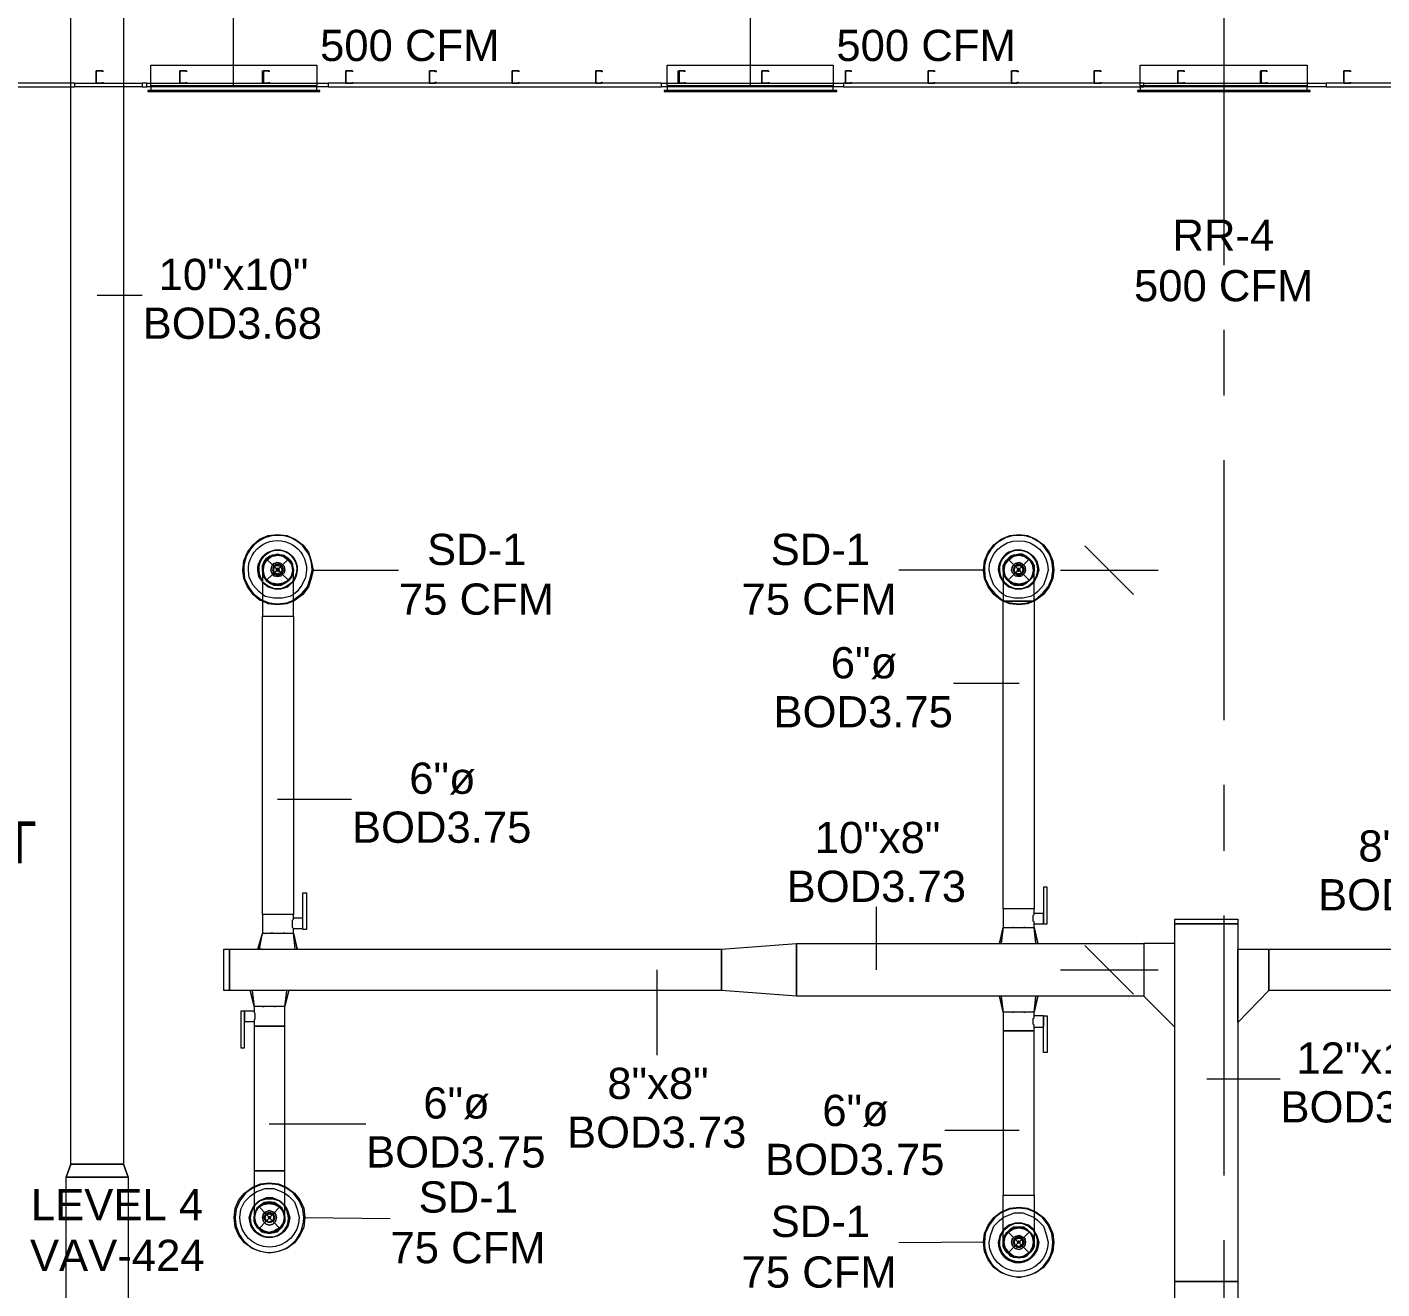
# Model space of a CAD drawing. Header units: metres. Extents: x 98 to 337, y -7 to 53.
# Drawn here: x 148.08 to 154.69, y 18.02 to 24.19 of the extents above; entities that cross this region are included whole.
import ezdxf

# ---------------------------------------------------------------- set-up
doc = ezdxf.new("R2010")
doc.units = ezdxf.units.M
doc.layers.add('HVAC - Ductos', color=5, linetype='Continuous', lineweight=0)
doc.layers.add('PDF_Text', color=7, linetype='Continuous', lineweight=0)
doc.layers.add('PDF_Geometry', color=7, linetype='Continuous', lineweight=0, true_color=0xaaaaaa)
doc.styles.add('PDF Helvetica', font='')
doc.styles.get('PDF Helvetica').set_extended_font_data('Helvetica')

msp = doc.modelspace()

# ---------------------------------------------------------------- linework, layer by layer
at = {"layer": 'HVAC - Ductos', "lineweight": 0}
for points in [[(148.5476, 24.2694), (148.5476, 18.6338), (148.2911, 18.6338), (148.2911, 24.2694)], [(152.8407, 19.8801), (152.8407, 21.3829), (152.8315, 21.3874), (152.7949, 21.415), (152.7673, 21.4516), (152.749, 21.4928), (152.7444, 21.5341), (152.749, 21.5799), (152.7673, 21.6211), (152.7949, 21.6578), (152.8315, 21.6853), (152.8727, 21.7036), (152.9185, 21.7082), (152.9598, 21.7036), (153.001, 21.6853), (153.0377, 21.6578), (153.0652, 21.6211), (153.0835, 21.5799), (153.0881, 21.5341), (153.0835, 21.4928), (153.0652, 21.4516), (153.0377, 21.415), (153.001, 21.3874), (152.9919, 21.3829), (152.9919, 19.8801), (152.9827, 19.8801), (152.969, 19.8801), (152.9552, 19.8801), (152.9369, 19.8801), (152.9185, 19.8801), (152.8957, 19.8801), (152.8773, 19.8801), (152.8636, 19.8801), (152.8499, 19.8801)], [(149.2257, 21.5341), (149.2257, 21.557), (149.2348, 21.5753), (149.244, 21.5891), (149.2624, 21.6028), (149.2807, 21.6074), (149.299, 21.612), (149.3173, 21.6074), (149.3357, 21.6028), (149.354, 21.5891), (149.3677, 21.5753), (149.3723, 21.557), (149.3769, 21.5341), (149.3769, 21.5295), (149.3769, 21.5341), (149.3723, 21.557), (149.3677, 21.5753), (149.354, 21.5891), (149.3357, 21.6028), (149.3173, 21.6074), (149.299, 21.612), (149.2807, 21.6074), (149.2624, 21.6028), (149.244, 21.5891), (149.2348, 21.5753), (149.2257, 21.557), (149.2257, 21.5341), (149.2257, 21.5295)], [(149.3723, 21.5158), (149.3632, 21.4974), (149.354, 21.4837), (149.3357, 21.4745), (149.3173, 21.4654), (149.299, 21.4608), (149.2807, 21.4654), (149.2624, 21.4745), (149.2486, 21.4837), (149.2348, 21.4974), (149.2303, 21.5158), (149.2257, 21.5341), (149.2303, 21.557), (149.2348, 21.5707), (149.2486, 21.5891), (149.2624, 21.5982), (149.2807, 21.6074), (149.299, 21.6074), (149.3173, 21.6074), (149.3357, 21.5982), (149.354, 21.5891), (149.3632, 21.5707), (149.3723, 21.557), (149.3723, 21.5341)], [(149.3632, 21.5799), (149.3219, 21.6074), (149.2761, 21.6074), (149.2394, 21.5799), (149.2257, 21.5341), (149.2394, 21.4928), (149.2761, 21.4654), (149.3219, 21.4654), (149.3632, 21.4928), (149.3769, 21.5341)], [(149.3677, 21.5066), (149.3494, 21.4837), (149.3265, 21.47), (149.299, 21.4654), (149.2715, 21.47), (149.2486, 21.4837), (149.2348, 21.5066), (149.2303, 21.5341), (149.2348, 21.5616), (149.2486, 21.5845), (149.2715, 21.6028), (149.299, 21.6074), (149.3265, 21.6028), (149.3494, 21.5845), (149.3677, 21.5616), (149.3723, 21.5341)], [(149.2715, 21.5524), (149.267, 21.5341), (149.2715, 21.5524), (149.2807, 21.5662), (149.299, 21.5707), (149.3173, 21.5662), (149.3311, 21.5524), (149.3357, 21.5341), (149.3311, 21.5524), (149.3173, 21.5662), (149.299, 21.5707), (149.2807, 21.5662)], [(149.2807, 21.5524), (149.2761, 21.5341), (149.2807, 21.5524), (149.2898, 21.5616), (149.3082, 21.5616), (149.3219, 21.5524), (149.3265, 21.5341), (149.3219, 21.5524), (149.3082, 21.5616), (149.2944, 21.5616)], [(149.3128, 21.5203), (149.299, 21.5158), (149.2852, 21.5203), (149.2807, 21.5341), (149.2852, 21.5524), (149.299, 21.557), (149.3128, 21.5524), (149.3219, 21.5341)], [(152.9781, 21.5707), (152.9873, 21.557), (152.9919, 21.5341), (152.9873, 21.5158), (152.9781, 21.4974), (152.969, 21.4837), (152.9552, 21.4745), (152.9369, 21.4654), (152.9185, 21.4608), (152.8957, 21.4654), (152.8773, 21.4745), (152.8636, 21.4837), (152.8544, 21.4974), (152.8453, 21.5158), (152.8407, 21.5341), (152.8453, 21.557), (152.8544, 21.5707), (152.8636, 21.5891), (152.8773, 21.5982), (152.8957, 21.6074), (152.9185, 21.6074), (152.9369, 21.6074), (152.9369, 21.612), (152.9369, 21.6074), (152.9552, 21.5982), (152.969, 21.5891)], [(152.8407, 21.5341), (152.8407, 21.557), (152.8499, 21.5753), (152.8636, 21.5891), (152.8773, 21.6028), (152.8957, 21.6074), (152.9185, 21.612), (152.9369, 21.612), (152.9185, 21.612), (152.8957, 21.6074), (152.8773, 21.6028), (152.8636, 21.5891), (152.8499, 21.5753), (152.8407, 21.557), (152.8407, 21.5341), (152.8407, 21.5295)], [(152.9781, 21.5799), (152.9415, 21.6074), (152.8911, 21.6074), (152.8544, 21.5799), (152.8407, 21.5341), (152.8544, 21.4928), (152.8911, 21.4654), (152.9415, 21.4654), (152.9781, 21.4928), (152.9919, 21.5341)], [(152.9827, 21.5066), (152.969, 21.4837), (152.9415, 21.47), (152.9185, 21.4654), (152.8911, 21.47), (152.8681, 21.4837), (152.8499, 21.5066), (152.8453, 21.5341), (152.8499, 21.5616), (152.8681, 21.5845), (152.8911, 21.6028), (152.9185, 21.6074), (152.9415, 21.6028), (152.969, 21.5845), (152.9827, 21.5616), (152.9873, 21.5341)], [(152.8865, 21.5524), (152.8819, 21.5341), (152.8865, 21.5524), (152.9002, 21.5662), (152.9185, 21.5707), (152.9323, 21.5662), (152.9461, 21.5524), (152.9506, 21.5341), (152.9461, 21.5524), (152.9323, 21.5662), (152.9185, 21.5707), (152.9002, 21.5662)], [(152.8957, 21.5524), (152.8911, 21.5341), (152.8957, 21.5524), (152.9094, 21.5616), (152.9231, 21.5616), (152.9369, 21.5524), (152.9415, 21.5341), (152.9369, 21.5524), (152.9231, 21.5616), (152.9094, 21.5616)], [(152.9323, 21.5203), (152.9185, 21.5158), (152.9002, 21.5203), (152.8957, 21.5341), (152.9002, 21.5524), (152.9185, 21.557), (152.9323, 21.5524), (152.9369, 21.5341)], [(152.9919, 21.5295), (152.9919, 21.5341), (152.9919, 21.557), (152.9827, 21.5753), (152.969, 21.5891), (152.9552, 21.6028), (152.9369, 21.6074), (152.9552, 21.6028), (152.969, 21.5891), (152.9827, 21.5753), (152.9919, 21.557), (152.9919, 21.5341)], [(149.2028, 21.5341), (149.2074, 21.502), (149.2257, 21.4791), (149.2074, 21.502)], [(149.3311, 21.5203), (149.3357, 21.5341), (149.3311, 21.5203), (149.3173, 21.5066), (149.299, 21.502), (149.2807, 21.5066), (149.2715, 21.5203), (149.267, 21.5341), (149.2715, 21.5203), (149.2807, 21.5066), (149.299, 21.502), (149.3173, 21.5066)], [(149.3219, 21.5203), (149.3265, 21.5341), (149.3219, 21.5203), (149.3082, 21.5112), (149.2898, 21.5112), (149.2807, 21.5203), (149.2761, 21.5341), (149.2807, 21.5203), (149.2944, 21.5112), (149.3082, 21.5112)], [(149.3036, 21.5387), (149.299, 21.5387), (149.2944, 21.5341), (149.2944, 21.5433), (149.3036, 21.5433), (149.3082, 21.5341), (149.3036, 21.5295), (149.2944, 21.5295), (149.2944, 21.5341), (149.299, 21.5295), (149.3036, 21.5295), (149.3036, 21.5341)], [(152.8177, 21.5341), (152.8269, 21.502), (152.8407, 21.4791), (152.8269, 21.502)], [(152.9461, 21.5203), (152.9506, 21.5341), (152.9461, 21.5203), (152.9323, 21.5066), (152.9185, 21.502), (152.9002, 21.5066), (152.8865, 21.5203), (152.8819, 21.5341), (152.8865, 21.5203), (152.9002, 21.5066), (152.9185, 21.502), (152.9323, 21.5066)], [(152.9369, 21.5203), (152.9415, 21.5341), (152.9369, 21.5203), (152.9231, 21.5112), (152.9094, 21.5112), (152.8957, 21.5203), (152.8911, 21.5341), (152.8957, 21.5203), (152.9094, 21.5112), (152.9231, 21.5112)], [(152.9139, 21.5387), (152.9094, 21.5341), (152.9139, 21.5433), (152.9185, 21.5433), (152.9231, 21.5341), (152.9185, 21.5387)], [(152.9185, 21.5295), (152.9231, 21.5341), (152.9185, 21.5295), (152.9139, 21.5295), (152.9094, 21.5341), (152.9139, 21.5295)], [(149.3769, 21.4837), (149.3723, 21.4745), (149.3448, 21.4562), (149.3173, 21.4424), (149.2852, 21.4424), (149.2532, 21.4562), (149.2257, 21.4745), (149.2532, 21.4516), (149.2852, 21.4424), (149.3173, 21.4424), (149.3494, 21.4516), (149.3723, 21.4745), (149.3769, 21.4791), (149.3723, 21.4745)], [(149.2257, 21.4745), (149.2532, 21.4562), (149.2852, 21.4424), (149.3173, 21.4424), (149.3448, 21.4562), (149.3723, 21.4745), (149.3494, 21.4516), (149.3173, 21.4424), (149.2852, 21.4424), (149.2532, 21.4516), (149.2257, 21.4745), (149.2257, 21.4791), (149.2257, 21.4745), (149.2257, 21.4837)], [(152.8453, 21.4745), (152.8681, 21.4562), (152.9002, 21.4424), (152.9323, 21.4424), (152.9644, 21.4562), (152.9873, 21.4745), (152.9919, 21.4837), (152.9873, 21.4745), (152.9644, 21.4562), (152.9323, 21.4424), (152.9002, 21.4424), (152.8681, 21.4562), (152.8453, 21.4745), (152.8407, 21.4837)], [(152.9919, 21.4745), (152.9644, 21.4516), (152.9323, 21.4424), (152.9002, 21.4424), (152.8681, 21.4516), (152.8407, 21.4745), (152.8407, 21.4791), (152.8407, 21.4745), (152.8681, 21.4516), (152.9002, 21.4424), (152.9323, 21.4424), (152.9644, 21.4516), (152.9919, 21.4745), (152.9919, 21.4791)], [(149.4227, 19.958), (149.441, 19.958), (149.441, 19.7793), (149.4227, 19.7793)], [(152.8911, 19.7885), (152.8865, 19.7885)], [(152.9461, 19.7885), (152.9415, 19.7885)], [(153.9861, 19.8068), (153.6791, 19.8068), (153.6791, 19.8297), (153.9861, 19.8297)], [(153.9861, 19.8068), (153.9861, 18.0612), (153.6791, 18.0612), (153.6791, 19.8068)], [(149.2761, 19.761), (149.2715, 19.761), (149.267, 19.761), (149.2715, 19.761)], [(149.3311, 19.761), (149.3265, 19.761)], [(151.8327, 19.7106), (153.5279, 19.7106), (153.5279, 19.454), (151.8327, 19.454)], [(153.5279, 19.7106), (153.5279, 19.454), (153.6791, 19.3028), (153.6791, 19.7106)], [(149.0379, 19.4815), (149.0379, 19.6831), (149.0653, 19.6831), (149.0653, 19.4815)], [(151.4662, 19.4815), (149.0653, 19.4815), (149.0653, 19.6831), (151.4662, 19.6831)], [(149.3907, 19.6831), (149.3953, 19.6831)], [(154.1373, 19.4815), (153.9861, 19.3257), (153.9861, 19.6831), (154.1373, 19.6831)], [(156.8451, 19.4815), (154.1373, 19.4815), (154.1373, 19.6831), (156.8451, 19.6831)], [(149.2257, 19.4036), (149.2303, 19.4036), (149.2348, 19.4036), (149.2303, 19.4036)], [(149.2852, 19.4036), (149.2898, 19.4036)], [(152.8865, 19.3761), (152.8911, 19.3761)], [(152.9415, 19.3761), (152.9461, 19.3761)], [(149.3357, 19.3074), (149.3265, 19.3074), (149.3128, 19.3074), (149.299, 19.3074), (149.2807, 19.3074), (149.2578, 19.3074), (149.2394, 19.3074), (149.2211, 19.3074), (149.2074, 19.3074), (149.1936, 19.3074), (149.1845, 19.3074), (149.1845, 18.6018), (149.1936, 18.6018), (149.2074, 18.6018), (149.2211, 18.6018), (149.2394, 18.6018), (149.2578, 18.6018), (149.2807, 18.6018), (149.299, 18.6018), (149.3128, 18.6018), (149.3265, 18.6018), (149.3357, 18.6018)], [(152.9919, 19.2844), (152.9827, 19.2844), (152.969, 19.2844), (152.9552, 19.2844), (152.9369, 19.2844), (152.9185, 19.2844), (152.8957, 19.2844), (152.8773, 19.2844), (152.8636, 19.2844), (152.8499, 19.2844), (152.8407, 19.2844), (152.8407, 18.4827), (152.8499, 18.4827), (152.8636, 18.4827), (152.8773, 18.4827), (152.8957, 18.4827), (152.9185, 18.4827), (152.9369, 18.4827), (152.9552, 18.4827), (152.969, 18.4827), (152.9827, 18.4827), (152.9919, 18.4827)], [(148.5706, 18.5698), (148.5476, 18.6338)], [(148.2681, 17.6625), (148.2681, 18.5698), (148.5706, 18.5698), (148.5706, 17.6625)], [(149.212, 18.4551), (149.244, 18.4689), (149.2761, 18.4689), (149.3082, 18.4551), (149.3357, 18.4323), (149.3082, 18.4551), (149.2761, 18.4689), (149.244, 18.4689), (149.212, 18.4551), (149.1845, 18.4323)], [(149.3311, 18.4323), (149.3082, 18.4551), (149.2761, 18.4643), (149.244, 18.4643), (149.212, 18.4551), (149.189, 18.4323), (149.1845, 18.4231), (149.189, 18.4323), (149.212, 18.4551), (149.244, 18.4643), (149.2761, 18.4643), (149.3082, 18.4551), (149.3311, 18.4323), (149.3357, 18.4231)], [(149.1845, 18.4323), (149.1707, 18.4048), (149.1616, 18.3727), (149.1707, 18.4048)], [(149.3219, 18.4185), (149.2852, 18.446), (149.2348, 18.446), (149.1982, 18.4185), (149.1845, 18.3727), (149.1982, 18.3269), (149.2348, 18.2994), (149.2852, 18.2994), (149.3219, 18.3269), (149.3357, 18.3727)], [(149.2852, 18.3086), (149.2578, 18.2994), (149.2303, 18.3086), (149.2074, 18.3223), (149.1936, 18.3452), (149.189, 18.3727), (149.1936, 18.4002), (149.2074, 18.4231), (149.2303, 18.4369), (149.2578, 18.4414), (149.2852, 18.4369), (149.3082, 18.4231), (149.3265, 18.4002), (149.3311, 18.3727), (149.3265, 18.3452), (149.3082, 18.3223)], [(149.2303, 18.3911), (149.2257, 18.3727), (149.2303, 18.3911), (149.244, 18.4002), (149.2578, 18.4094), (149.2761, 18.4002), (149.2898, 18.3911), (149.2944, 18.3727), (149.2898, 18.3911), (149.2761, 18.4002), (149.2578, 18.4048), (149.244, 18.4002)], [(149.2394, 18.3865), (149.2348, 18.3727), (149.2394, 18.3865), (149.2532, 18.3956), (149.267, 18.3956), (149.2807, 18.3865), (149.2852, 18.3727), (149.2807, 18.3865), (149.267, 18.3956), (149.2532, 18.3956)], [(149.2761, 18.3589), (149.2578, 18.3498), (149.244, 18.3589), (149.2394, 18.3727), (149.244, 18.3865), (149.2578, 18.3911), (149.2761, 18.3865), (149.2807, 18.3727)], [(149.3357, 18.3727), (149.3357, 18.3544), (149.3265, 18.3361), (149.3128, 18.3177), (149.299, 18.304), (149.2807, 18.2994), (149.2578, 18.2949), (149.2394, 18.2994), (149.2257, 18.304), (149.2211, 18.304), (149.2074, 18.3177), (149.1936, 18.3361), (149.1845, 18.3544), (149.1845, 18.3727), (149.1845, 18.3773), (149.1845, 18.3727), (149.1845, 18.3544), (149.1936, 18.3361), (149.2074, 18.3177), (149.2211, 18.304), (149.2257, 18.304), (149.2394, 18.2994), (149.2578, 18.2949), (149.2807, 18.2994), (149.299, 18.304), (149.3128, 18.3177), (149.3265, 18.3361), (149.3357, 18.3544), (149.3357, 18.3727), (149.3357, 18.3773)], [(149.2898, 18.3544), (149.2944, 18.3727), (149.2898, 18.3544), (149.2761, 18.3407), (149.2578, 18.3361), (149.244, 18.3407), (149.2303, 18.3544), (149.2257, 18.3727), (149.2303, 18.3544), (149.244, 18.3407), (149.2578, 18.3361), (149.2761, 18.3407)], [(149.2807, 18.3589), (149.2852, 18.3727), (149.2807, 18.3589), (149.267, 18.3498), (149.2532, 18.3498), (149.2394, 18.3589), (149.2348, 18.3727), (149.2394, 18.3589), (149.2532, 18.3498), (149.267, 18.3498)], [(149.2578, 18.3773), (149.2532, 18.3727), (149.2578, 18.3773), (149.2624, 18.3773), (149.267, 18.3727), (149.2624, 18.3773)], [(149.2624, 18.3681), (149.267, 18.3727), (149.2624, 18.3681), (149.2578, 18.3681), (149.2532, 18.3727), (149.2578, 18.3681)], [(152.8407, 18.3131), (152.8681, 18.3361), (152.9002, 18.3452), (152.9323, 18.3452), (152.9644, 18.3361), (152.9919, 18.3131), (152.9919, 18.3086), (152.9919, 18.3131), (152.9644, 18.3361), (152.9323, 18.3452), (152.9002, 18.3452), (152.8681, 18.3361), (152.8407, 18.3131), (152.8407, 18.3086)], [(152.9873, 18.3131), (152.9644, 18.3315), (152.9323, 18.3452), (152.9002, 18.3452), (152.8681, 18.3315), (152.8453, 18.3131), (152.8407, 18.304), (152.8453, 18.3131), (152.8681, 18.3315), (152.9002, 18.3452), (152.9323, 18.3452), (152.9644, 18.3315), (152.9873, 18.3131), (152.9919, 18.304)], [(152.8957, 18.1802), (152.8773, 18.1894), (152.8636, 18.1986), (152.8544, 18.2169), (152.8453, 18.2353), (152.8407, 18.2536), (152.8453, 18.2719), (152.8544, 18.2903), (152.8636, 18.304), (152.8773, 18.3177), (152.8957, 18.3223), (152.9185, 18.3269), (152.9369, 18.3223), (152.9552, 18.3177), (152.969, 18.304), (152.9781, 18.2903), (152.9873, 18.2719), (152.9919, 18.2536), (152.9873, 18.2353), (152.9781, 18.2169), (152.969, 18.1986), (152.9552, 18.1894), (152.9369, 18.1802), (152.9323, 18.1802), (152.9369, 18.1802), (152.9185, 18.1802), (152.8957, 18.1802), (152.9002, 18.1802)], [(152.9781, 18.2949), (152.9415, 18.3269), (152.8911, 18.3269), (152.8544, 18.2949), (152.8407, 18.2536), (152.8544, 18.2078), (152.8911, 18.1802), (152.9415, 18.1802), (152.9781, 18.2078), (152.9919, 18.2536)], [(152.9827, 18.2261), (152.969, 18.2032), (152.9415, 18.1848), (152.9185, 18.1802), (152.8911, 18.1848), (152.8681, 18.2032), (152.8499, 18.2261), (152.8453, 18.2536), (152.8499, 18.2811), (152.8681, 18.304), (152.8911, 18.3177), (152.9185, 18.3223), (152.9415, 18.3177), (152.969, 18.304), (152.9827, 18.2811), (152.9873, 18.2536)], [(152.8407, 18.3086), (152.8269, 18.2857), (152.8177, 18.2536), (152.8269, 18.2857)], [(152.8407, 18.2582), (152.8407, 18.2536), (152.8407, 18.2307), (152.8499, 18.2124), (152.8636, 18.1986), (152.8773, 18.1848), (152.8957, 18.1802), (152.8773, 18.1848), (152.8636, 18.1986), (152.8499, 18.2124), (152.8407, 18.2307), (152.8407, 18.2536)], [(152.8865, 18.2673), (152.8819, 18.2536), (152.8865, 18.2719), (152.9002, 18.2811), (152.9185, 18.2857), (152.9323, 18.2811), (152.9461, 18.2719), (152.9506, 18.2536), (152.9461, 18.2673), (152.9323, 18.2811), (152.9185, 18.2857), (152.9002, 18.2811)], [(152.9461, 18.2353), (152.9506, 18.2536), (152.9461, 18.2353), (152.9323, 18.2215), (152.9185, 18.2169), (152.9002, 18.2215), (152.8865, 18.2353), (152.8819, 18.2536), (152.8865, 18.2353), (152.9002, 18.2215), (152.9185, 18.2169), (152.9323, 18.2215)], [(152.8957, 18.2673), (152.8911, 18.2536), (152.8957, 18.2673), (152.9094, 18.2765), (152.9231, 18.2765), (152.9369, 18.2673), (152.9415, 18.2536), (152.9369, 18.2673), (152.9231, 18.2765), (152.9094, 18.2765)], [(152.9369, 18.2399), (152.9415, 18.2536), (152.9369, 18.2353), (152.9231, 18.2261), (152.9094, 18.2261), (152.8957, 18.2353), (152.8911, 18.2536), (152.8957, 18.2399), (152.9094, 18.2307), (152.9231, 18.2307)], [(152.9323, 18.2399), (152.9185, 18.2307), (152.9002, 18.2399), (152.8957, 18.2536), (152.9002, 18.2673), (152.9185, 18.2719), (152.9323, 18.2673), (152.9369, 18.2536)], [(152.9139, 18.2582), (152.9094, 18.2536), (152.9139, 18.2582), (152.9185, 18.2582), (152.9231, 18.2536), (152.9185, 18.2582)], [(152.9185, 18.249), (152.9231, 18.2536), (152.9185, 18.249), (152.9139, 18.249), (152.9094, 18.2536), (152.9139, 18.249)], [(152.9002, 18.1802), (152.9185, 18.1757), (152.9323, 18.1802), (152.9185, 18.1757)], [(153.6791, 17.1494), (153.6791, 18.0612), (153.9861, 18.0612), (153.9861, 17.1494)]]:
    msp.add_lwpolyline(points, close=True, dxfattribs=at)
for points in [[(149.5052, 23.8753), (149.4915, 23.8753), (149.4915, 23.8983), (148.6805, 23.8983), (148.6805, 23.999), (149.4915, 23.999), (149.4915, 23.8983), (148.6805, 23.8983), (148.6805, 23.8753), (148.6668, 23.8753), (148.6668, 23.8707), (149.5052, 23.8707), (149.5052, 23.8753), (148.6668, 23.8753)], [(152.0251, 23.8753), (152.0114, 23.8753), (152.0114, 23.8983), (151.2004, 23.8983), (151.2004, 23.999), (152.0114, 23.999), (152.0114, 23.8983), (151.2004, 23.8983), (151.2004, 23.8753), (151.1867, 23.8753), (151.1867, 23.8707), (152.0297, 23.8707), (152.0297, 23.8753), (151.1867, 23.8753)], [(154.3343, 23.8753), (154.3251, 23.8753), (154.3251, 23.8983), (153.5096, 23.8983), (153.5096, 23.999), (154.3251, 23.999), (154.3251, 23.8983), (153.5096, 23.8983), (153.5096, 23.8753), (153.4959, 23.8753), (153.4959, 23.8707), (154.3389, 23.8707), (154.3389, 23.8753), (153.4959, 23.8753)], [(149.2257, 21.3829), (149.212, 21.3874), (149.1799, 21.415), (149.1524, 21.4516), (149.1341, 21.4928), (149.1295, 21.5341), (149.1341, 21.5799), (149.1524, 21.6211), (149.1799, 21.6578), (149.212, 21.6853), (149.2532, 21.7036), (149.299, 21.7082), (149.3448, 21.7036), (149.3861, 21.6853), (149.4227, 21.6578), (149.4502, 21.6211), (149.4639, 21.5799), (149.4731, 21.5341), (149.4639, 21.4928), (149.4502, 21.4516), (149.4227, 21.415), (149.3861, 21.3874), (149.3769, 21.3829)], [(149.2303, 21.502), (149.2303, 21.5066), (149.2303, 21.5112), (149.2257, 21.5341), (149.2303, 21.5616)], [(149.2303, 21.5616), (149.2303, 21.5662)], [(149.2348, 21.5662), (149.2486, 21.5891), (149.267, 21.6028)], [(149.244, 21.5891), (149.354, 21.4837)], [(149.354, 21.5891), (149.244, 21.4837)], [(149.267, 21.6028), (149.2715, 21.6074), (149.2761, 21.6074)], [(149.2761, 21.6028), (149.299, 21.6074), (149.3265, 21.6028)], [(149.3265, 21.6074), (149.3311, 21.6074), (149.3311, 21.6028)], [(149.3311, 21.6028), (149.354, 21.5891), (149.3677, 21.5662)], [(149.3677, 21.5662), (149.3723, 21.5662), (149.3723, 21.5616)], [(149.3677, 21.5616), (149.3723, 21.5341), (149.3677, 21.5112)], [(152.8499, 21.5112), (152.8407, 21.5341), (152.8499, 21.5616)], [(152.8453, 21.5616), (152.8453, 21.5662), (152.8499, 21.5662)], [(152.8499, 21.5662), (152.8636, 21.5891), (152.8865, 21.6028)], [(152.8636, 21.5891), (152.969, 21.4837)], [(152.969, 21.5891), (152.8636, 21.4837)], [(152.8865, 21.6028), (152.8865, 21.6074), (152.8911, 21.6074)], [(152.8911, 21.6028), (152.9185, 21.6074), (152.9415, 21.6028)], [(152.9415, 21.6074), (152.9461, 21.6074), (152.9461, 21.6028)], [(152.9461, 21.6028), (152.969, 21.5891), (152.9827, 21.5662)], [(152.9827, 21.5662), (152.9873, 21.5662), (152.9873, 21.5616)], [(152.9873, 21.5616), (152.9919, 21.5341), (152.9873, 21.5112), (152.9873, 21.5066), (152.9827, 21.502)], [(149.2257, 21.5341), (149.2257, 21.5295), (149.2257, 21.5112), (149.2257, 21.4791), (149.2257, 21.4424), (149.2257, 21.392), (149.2257, 21.3416), (149.2257, 21.3096), (149.2348, 21.3096), (149.244, 21.3096), (149.2624, 21.3096), (149.2807, 21.3096), (149.299, 21.3096), (149.3173, 21.3096), (149.3357, 21.3096), (149.354, 21.3096), (149.3677, 21.3096), (149.3723, 21.3096), (149.3769, 21.3096), (149.3769, 21.36), (149.3769, 21.4104), (149.3769, 21.4562), (149.3769, 21.4928), (149.3769, 21.5203), (149.3769, 21.5341)], [(149.2257, 21.5295), (149.2257, 21.5158), (149.2348, 21.4974), (149.244, 21.4837), (149.2624, 21.47), (149.2807, 21.4608), (149.299, 21.4608), (149.3173, 21.4608), (149.3357, 21.47), (149.354, 21.4837), (149.3677, 21.4974), (149.3723, 21.5158), (149.3769, 21.5295)], [(149.267, 21.47), (149.2486, 21.4837), (149.2348, 21.5066)], [(149.3677, 21.5066), (149.354, 21.4837), (149.3311, 21.47)], [(149.3723, 21.5112), (149.3723, 21.5066), (149.3677, 21.502)], [(152.8407, 21.5341), (152.8407, 21.5295), (152.8407, 21.5112), (152.8407, 21.4837), (152.8407, 21.447), (152.8407, 21.4012), (152.8407, 21.3829), (152.8499, 21.3829), (152.8636, 21.3829), (152.8773, 21.3829), (152.8957, 21.3829), (152.9185, 21.3829), (152.9369, 21.3829), (152.9552, 21.3829), (152.969, 21.3829), (152.9827, 21.3829), (152.9919, 21.3829), (152.9919, 21.4287), (152.9919, 21.4654), (152.9919, 21.502), (152.9919, 21.5249), (152.9919, 21.5341)], [(152.8407, 21.5295), (152.8407, 21.5158), (152.8499, 21.4974), (152.8636, 21.4837), (152.8773, 21.47), (152.8957, 21.4608), (152.9185, 21.4608), (152.8911, 21.4654), (152.8865, 21.4654)], [(152.8499, 21.502), (152.8453, 21.5066), (152.8453, 21.5112)], [(152.8865, 21.47), (152.8636, 21.4837), (152.8499, 21.5066)], [(152.9461, 21.4654), (152.9415, 21.4654), (152.9185, 21.4608), (152.9369, 21.4608), (152.9552, 21.47), (152.969, 21.4837), (152.9827, 21.4974), (152.9919, 21.5158), (152.9919, 21.5295)], [(152.9827, 21.5066), (152.969, 21.4837), (152.9461, 21.47)], [(149.3311, 21.4654), (149.3265, 21.4654), (149.299, 21.4608), (149.2761, 21.4654), (149.2715, 21.4654), (149.267, 21.4654)], [(149.3769, 21.415), (149.3586, 21.4058), (149.3219, 21.3966), (149.2807, 21.3966), (149.2394, 21.4058), (149.2257, 21.415)], [(149.2257, 21.3874), (149.2578, 21.3737), (149.299, 21.3692), (149.3448, 21.3737), (149.3769, 21.3874)], [(149.3769, 21.3829), (149.3448, 21.3692), (149.299, 21.3646), (149.2532, 21.3692), (149.2257, 21.3829)], [(152.9919, 21.415), (152.9736, 21.4058), (152.9369, 21.3966), (152.8957, 21.3966), (152.859, 21.4058), (152.8407, 21.415)], [(152.8407, 21.3874), (152.8727, 21.3737), (152.9185, 21.3692), (152.9598, 21.3737), (152.9919, 21.3874)], [(152.9919, 21.3829), (152.9598, 21.3692), (152.9185, 21.3646), (152.8727, 21.3692), (152.8407, 21.3829)], [(152.9919, 21.3829), (152.9827, 21.3829), (152.969, 21.3829), (152.9552, 21.3829), (152.9369, 21.3829), (152.9185, 21.3829), (152.8957, 21.3829), (152.8773, 21.3829), (152.8636, 21.3829), (152.8499, 21.3829), (152.8407, 21.3829)], [(149.3173, 19.6831), (149.3219, 19.6831), (149.3357, 19.6831), (149.3448, 19.6831), (149.3494, 19.6831), (149.354, 19.6831), (149.3723, 19.6831), (149.3861, 19.6831), (149.3769, 19.761), (149.3769, 19.7839), (149.4227, 19.7839), (149.4227, 19.7885), (149.4227, 19.793), (149.4227, 19.8022), (149.4227, 19.8068), (149.4227, 19.816), (149.4227, 19.8205), (149.4227, 19.8251), (149.4227, 19.8297), (149.4227, 19.8342), (149.3769, 19.8342), (149.3769, 19.8526), (149.3723, 19.8526), (149.3677, 19.8526), (149.354, 19.8526), (149.3357, 19.8526), (149.3173, 19.8526), (149.299, 19.8526), (149.2807, 19.8526), (149.2624, 19.8526), (149.244, 19.8526), (149.2348, 19.8526), (149.2257, 19.8526), (149.2257, 21.3096), (149.2348, 21.3096), (149.244, 21.3096), (149.2624, 21.3096), (149.2807, 21.3096), (149.299, 21.3096), (149.3173, 21.3096), (149.3357, 21.3096), (149.354, 21.3096), (149.3677, 21.3096), (149.3723, 21.3096), (149.3769, 21.3096), (149.3769, 19.8526), (149.3723, 19.8526), (149.3677, 19.8526), (149.354, 19.8526), (149.3357, 19.8526), (149.3173, 19.8526), (149.299, 19.8526), (149.2807, 19.8526), (149.2624, 19.8526), (149.244, 19.8526), (149.2348, 19.8526), (149.2257, 19.8526), (149.2257, 19.761), (149.2303, 19.761), (149.2348, 19.761), (149.244, 19.761), (149.2624, 19.761), (149.2807, 19.761), (149.299, 19.761), (149.3173, 19.761), (149.3357, 19.761), (149.354, 19.761), (149.3677, 19.761), (149.3723, 19.761), (149.3769, 19.761)], [(152.8407, 19.7885), (152.8453, 19.7885), (152.8499, 19.7885), (152.8636, 19.7885), (152.8773, 19.7885), (152.8957, 19.7885), (152.9185, 19.7885), (152.9369, 19.7885), (152.9552, 19.7885), (152.969, 19.7885), (152.9827, 19.7885), (152.9873, 19.7885), (152.9919, 19.7885), (152.9919, 19.8068), (153.0377, 19.8068), (153.056, 19.8068), (153.056, 19.9855), (153.0377, 19.9855), (153.0377, 19.8068), (153.0377, 19.8114), (153.0377, 19.816), (153.0377, 19.8205), (153.0377, 19.8251), (153.0377, 19.8342), (153.0377, 19.8388), (153.0377, 19.848), (153.0377, 19.8526), (153.0377, 19.8572), (152.9919, 19.8572), (152.9919, 19.8801), (152.9827, 19.8801), (152.969, 19.8801), (152.9552, 19.8801), (152.9369, 19.8801), (152.9185, 19.8801), (152.8957, 19.8801), (152.8773, 19.8801), (152.8636, 19.8801), (152.8499, 19.8801), (152.8407, 19.8801), (152.8407, 19.7885), (152.8315, 19.7106)], [(152.9919, 19.8068), (152.9919, 19.8114), (152.9919, 19.816), (152.9873, 19.8205), (152.9873, 19.8297), (152.9873, 19.8388), (152.9873, 19.848), (152.9919, 19.8526), (152.9919, 19.8572)], [(149.3769, 19.7839), (149.3723, 19.7885), (149.3723, 19.793), (149.3723, 19.8022), (149.3723, 19.8114), (149.3723, 19.8205), (149.3723, 19.8251), (149.3769, 19.8297), (149.3769, 19.8342)], [(152.8223, 19.7106), (152.8407, 19.7885), (152.8223, 19.7106), (152.8269, 19.7106), (152.8315, 19.7106), (152.8407, 19.7106)], [(153.0102, 19.7106), (152.9919, 19.7885), (153.0102, 19.7106)], [(153.001, 19.7106), (152.9919, 19.7885)], [(149.212, 19.6831), (149.2257, 19.761), (149.2028, 19.6831), (149.2074, 19.6831), (149.212, 19.6831), (149.2166, 19.6831), (149.2257, 19.6831)], [(149.2074, 19.6831), (149.2028, 19.6831), (149.2257, 19.761), (149.2303, 19.761), (149.2257, 19.761)], [(149.3953, 19.6831), (149.3769, 19.761), (149.3953, 19.6831)], [(151.4662, 19.6831), (151.8327, 19.7106)], [(151.8327, 19.7106), (151.8327, 19.454)], [(152.8453, 19.7106), (152.8636, 19.7106)], [(152.8681, 19.7106), (152.8727, 19.7106), (152.8819, 19.7106), (152.8957, 19.7106), (152.9002, 19.7106), (152.9048, 19.7106), (152.9277, 19.7106), (152.9323, 19.7106), (152.9369, 19.7106), (152.9506, 19.7106), (152.9598, 19.7106), (152.9644, 19.7106), (152.969, 19.7106), (152.9873, 19.7106)], [(152.9919, 19.7106), (153.001, 19.7106), (153.0056, 19.7106), (153.0102, 19.7106)], [(149.2211, 19.6831), (149.2166, 19.6831)], [(149.2303, 19.6831), (149.244, 19.6831), (149.2486, 19.6831)], [(149.2532, 19.6831), (149.2578, 19.6831), (149.267, 19.6831), (149.2807, 19.6831), (149.2852, 19.6831), (149.2898, 19.6831), (149.3128, 19.6831)], [(149.1753, 19.4815), (149.1845, 19.4036), (149.1845, 19.3807), (149.1386, 19.3807), (149.1204, 19.3807), (149.1204, 19.202), (149.1386, 19.202), (149.1386, 19.3807), (149.1386, 19.3761), (149.1386, 19.3715), (149.1386, 19.3669), (149.1386, 19.3624), (149.1386, 19.3578), (149.1386, 19.3486), (149.1386, 19.3441), (149.1386, 19.3395), (149.1386, 19.3349), (149.1386, 19.3303), (149.1845, 19.3303), (149.1845, 19.3074), (149.1936, 19.3074), (149.2074, 19.3074), (149.2211, 19.3074), (149.2394, 19.3074), (149.2578, 19.3074), (149.2807, 19.3074), (149.299, 19.3074), (149.3128, 19.3074), (149.3265, 19.3074), (149.3357, 19.3074), (149.3357, 19.4036), (149.3311, 19.4036), (149.3265, 19.4036), (149.3128, 19.4036), (149.299, 19.4036), (149.2807, 19.4036), (149.2578, 19.4036), (149.2394, 19.4036), (149.2211, 19.4036), (149.2074, 19.4036), (149.1936, 19.4036), (149.189, 19.4036), (149.1845, 19.4036), (149.189, 19.4036), (149.1845, 19.4036)], [(149.1845, 19.4815), (149.1753, 19.4815), (149.1707, 19.4815), (149.1661, 19.4815)], [(149.1661, 19.4815), (149.1845, 19.4036), (149.1661, 19.4815)], [(149.2074, 19.4815), (149.189, 19.4815)], [(149.3311, 19.4815), (149.3128, 19.4815), (149.3082, 19.4815), (149.3036, 19.4815), (149.2944, 19.4815), (149.2807, 19.4815), (149.2761, 19.4815), (149.2715, 19.4815), (149.2486, 19.4815), (149.244, 19.4815), (149.2394, 19.4815), (149.2257, 19.4815), (149.2166, 19.4815), (149.212, 19.4815)], [(149.354, 19.4815), (149.3357, 19.4036), (149.354, 19.4815), (149.3494, 19.4815), (149.3448, 19.4815), (149.3357, 19.4815)], [(149.3357, 19.4036), (149.3448, 19.4815)], [(151.8327, 19.454), (151.4662, 19.4815)], [(152.8407, 19.454), (152.8315, 19.454), (152.8269, 19.454), (152.8223, 19.454), (152.8407, 19.3761), (152.8223, 19.454)], [(152.8315, 19.454), (152.8407, 19.3761)], [(152.8636, 19.454), (152.8453, 19.454)], [(152.9873, 19.454), (152.969, 19.454), (152.9644, 19.454), (152.9598, 19.454), (152.9506, 19.454), (152.9369, 19.454), (152.9323, 19.454), (152.9277, 19.454), (152.9048, 19.454), (152.9002, 19.454), (152.8957, 19.454), (152.8819, 19.454), (152.8727, 19.454), (152.8681, 19.454)], [(153.0102, 19.454), (153.0056, 19.454), (153.001, 19.454), (152.9919, 19.454)], [(153.0102, 19.454), (152.9919, 19.3761), (153.0102, 19.454)], [(152.9919, 19.3761), (153.001, 19.454)], [(149.1845, 19.3807), (149.1845, 19.3761), (149.189, 19.3669), (149.189, 19.3578), (149.189, 19.3532), (149.189, 19.3441), (149.1845, 19.3349), (149.1845, 19.3303)], [(153.0377, 19.3578), (153.056, 19.3578), (153.056, 19.1791), (153.0377, 19.1791), (153.0377, 19.3578), (152.9919, 19.3578), (152.9919, 19.3761), (152.9873, 19.3761), (152.9827, 19.3761), (152.969, 19.3761), (152.9552, 19.3761), (152.9369, 19.3761), (152.9185, 19.3761), (152.8957, 19.3761), (152.8773, 19.3761), (152.8636, 19.3761), (152.8499, 19.3761), (152.8453, 19.3761), (152.8407, 19.3761), (152.8407, 19.2844), (152.8499, 19.2844), (152.8636, 19.2844), (152.8773, 19.2844), (152.8957, 19.2844), (152.9185, 19.2844), (152.9369, 19.2844), (152.9552, 19.2844), (152.969, 19.2844), (152.9827, 19.2844), (152.9919, 19.2844), (152.9919, 19.3028), (153.0377, 19.3028)], [(152.9919, 19.3028), (152.9919, 19.3074), (152.9919, 19.312), (152.9873, 19.3165), (152.9873, 19.3257), (152.9873, 19.3349), (152.9873, 19.3441), (152.9919, 19.3486), (152.9919, 19.3532), (152.9919, 19.3578)], [(153.0377, 19.3532), (153.0377, 19.3486), (153.0377, 19.3441), (153.0377, 19.3349), (153.0377, 19.3303), (153.0377, 19.3257), (153.0377, 19.3165), (153.0377, 19.312), (153.0377, 19.3074)], [(148.2911, 18.6338), (148.2681, 18.5698), (148.2911, 18.6338)], [(148.2911, 18.6338), (148.5476, 18.6338)], [(149.3357, 18.3727), (149.3357, 18.3773), (149.3357, 18.3956), (149.3357, 18.4277), (149.3357, 18.4689), (149.3357, 18.5148), (149.3357, 18.5652), (149.3357, 18.6018), (149.3265, 18.6018), (149.3128, 18.6018), (149.299, 18.6018), (149.2807, 18.6018), (149.2578, 18.6018), (149.2394, 18.6018), (149.2211, 18.6018), (149.2074, 18.6018), (149.1936, 18.6018), (149.1845, 18.6018), (149.1845, 18.5468), (149.1845, 18.4964), (149.1845, 18.4506), (149.1845, 18.414), (149.1845, 18.3911), (149.1845, 18.3727)], [(148.5706, 18.5698), (148.2681, 18.5698)], [(149.3357, 18.5239), (149.3448, 18.5194), (149.3815, 18.4918), (149.409, 18.4597), (149.4273, 18.4185), (149.4319, 18.3727), (149.4273, 18.3269), (149.409, 18.2857), (149.3815, 18.249), (149.3448, 18.2215), (149.3036, 18.2078), (149.2578, 18.1986), (149.2166, 18.2078), (149.1753, 18.2215), (149.1386, 18.249), (149.1112, 18.2857), (149.0928, 18.3269), (149.0883, 18.3727), (149.0928, 18.4185), (149.1112, 18.4597), (149.1386, 18.4918), (149.1753, 18.5194), (149.1845, 18.5239)], [(149.1845, 18.5239), (149.2166, 18.5376), (149.2578, 18.5422), (149.3036, 18.5376), (149.3357, 18.5239)], [(149.3357, 18.5194), (149.3036, 18.5331), (149.2578, 18.5376), (149.2166, 18.5331), (149.1845, 18.5194)], [(149.1845, 18.4918), (149.1982, 18.501), (149.2394, 18.5148), (149.2807, 18.5148), (149.3173, 18.501), (149.3357, 18.4918)], [(149.3357, 18.3773), (149.3357, 18.3911), (149.3265, 18.4094), (149.3128, 18.4277), (149.299, 18.4369), (149.2807, 18.446), (149.2578, 18.4506), (149.2394, 18.446), (149.2211, 18.4369), (149.2074, 18.4277), (149.1936, 18.4094), (149.1845, 18.3911), (149.1845, 18.3773)], [(152.8407, 18.2536), (152.8407, 18.2673), (152.8407, 18.2949), (152.8407, 18.3315), (152.8407, 18.3773), (152.8407, 18.4277), (152.8407, 18.4827), (152.8499, 18.4827), (152.8636, 18.4827), (152.8773, 18.4827), (152.8957, 18.4827), (152.9185, 18.4827), (152.9369, 18.4827), (152.9552, 18.4827), (152.969, 18.4827), (152.9827, 18.4827), (152.9919, 18.4827), (152.9919, 18.446), (152.9919, 18.3956), (152.9919, 18.3452), (152.9919, 18.3086), (152.9919, 18.2765), (152.9919, 18.2582), (152.9919, 18.2536), (152.9919, 18.2307), (152.9827, 18.2124), (152.969, 18.1986), (152.9552, 18.1848), (152.9369, 18.1802), (152.9552, 18.1848), (152.969, 18.1986), (152.9827, 18.2124), (152.9919, 18.2307), (152.9919, 18.2536), (152.9919, 18.2582), (152.9919, 18.2536)], [(149.2257, 18.4414), (149.2303, 18.4414), (149.2348, 18.4414), (149.2578, 18.446), (149.2807, 18.4414), (149.2944, 18.4369), (149.3128, 18.4231), (149.3219, 18.4094), (149.3311, 18.3911), (149.3357, 18.3727), (149.3311, 18.3544), (149.3219, 18.3361), (149.3128, 18.3223), (149.2944, 18.3086), (149.2807, 18.2994), (149.2578, 18.2994), (149.2394, 18.2994), (149.2211, 18.3086), (149.2074, 18.3223), (149.1982, 18.3361), (149.189, 18.3544), (149.1845, 18.3727), (149.189, 18.3911), (149.1982, 18.4094), (149.2074, 18.4231), (149.2211, 18.4369), (149.2394, 18.4414), (149.2578, 18.446), (149.2852, 18.4414), (149.2898, 18.4414)], [(149.189, 18.3452), (149.1845, 18.3727), (149.189, 18.3956)], [(149.189, 18.4002), (149.189, 18.4048)], [(149.1936, 18.4048), (149.2074, 18.4231), (149.2303, 18.4369)], [(149.2074, 18.4277), (149.3128, 18.3177)], [(149.3128, 18.4277), (149.2074, 18.3177)], [(149.2898, 18.4369), (149.3128, 18.4231), (149.3265, 18.4048), (149.3311, 18.4002)], [(149.3265, 18.3956), (149.3357, 18.3727), (149.3265, 18.3452)], [(152.9919, 18.4048), (153.001, 18.4002), (153.0377, 18.3727), (153.0652, 18.3361), (153.0835, 18.2949), (153.0881, 18.2536), (153.0835, 18.2078), (153.0652, 18.1665), (153.0377, 18.1299), (153.001, 18.1024), (152.9598, 18.0886), (152.9185, 18.0795), (152.8727, 18.0886), (152.8315, 18.1024), (152.7949, 18.1299), (152.7673, 18.1665), (152.749, 18.2078), (152.7444, 18.2536), (152.749, 18.2949), (152.7673, 18.3361), (152.7949, 18.3727), (152.8315, 18.4002), (152.8407, 18.4048)], [(152.8407, 18.4048), (152.8727, 18.4185), (152.9185, 18.4231), (152.9598, 18.4185), (152.9919, 18.4048)], [(152.9919, 18.4002), (152.9598, 18.414), (152.9185, 18.4185), (152.8727, 18.414), (152.8407, 18.4002)], [(152.8407, 18.3727), (152.859, 18.3819), (152.8957, 18.3956), (152.9369, 18.3956), (152.9736, 18.3819), (152.9919, 18.3727)], [(149.189, 18.3407), (149.189, 18.3452)], [(149.2303, 18.304), (149.2074, 18.3223), (149.1936, 18.3407)], [(149.3265, 18.3407), (149.3128, 18.3223), (149.2898, 18.304)], [(149.3311, 18.3452), (149.3265, 18.3407)], [(152.8865, 18.3223), (152.8911, 18.3223), (152.9185, 18.3269), (152.8957, 18.3269), (152.8773, 18.3177), (152.8636, 18.304), (152.8499, 18.2903), (152.8407, 18.2719), (152.8407, 18.2582)], [(152.8499, 18.2811), (152.8636, 18.304), (152.8865, 18.3177)], [(152.9919, 18.2582), (152.9919, 18.2719), (152.9827, 18.2903), (152.969, 18.304), (152.9552, 18.3177), (152.9369, 18.3269), (152.9185, 18.3269), (152.9415, 18.3223), (152.9461, 18.3223)], [(152.9461, 18.3177), (152.969, 18.304), (152.9827, 18.2811)], [(149.2348, 18.2994), (149.2303, 18.304), (149.2257, 18.304)], [(149.2852, 18.304), (149.2578, 18.2994), (149.2348, 18.304)], [(149.2898, 18.304), (149.2852, 18.2994)], [(152.8499, 18.2261), (152.8407, 18.2536), (152.8499, 18.2765)], [(152.8453, 18.2765), (152.8453, 18.2811), (152.8499, 18.2857)], [(152.8636, 18.304), (152.969, 18.1986)], [(152.969, 18.304), (152.8636, 18.1986)], [(152.9827, 18.2857), (152.9873, 18.2811), (152.9873, 18.2765), (152.9919, 18.2536), (152.9873, 18.2261)], [(152.8499, 18.2215), (152.8453, 18.2215), (152.8453, 18.2261)], [(152.8865, 18.1848), (152.8636, 18.1986), (152.8499, 18.2215)], [(152.8911, 18.1802), (152.8865, 18.1802), (152.8865, 18.1848)], [(152.9415, 18.1848), (152.9185, 18.1802), (152.8911, 18.1848)], [(152.9461, 18.1848), (152.9461, 18.1802), (152.9415, 18.1802)], [(152.9827, 18.2215), (152.969, 18.1986), (152.9461, 18.1848)], [(152.9873, 18.2261), (152.9873, 18.2215), (152.9827, 18.2215)]]:
    msp.add_lwpolyline(points, dxfattribs=at)
for points in [[(149.3769, 21.3874), (149.3815, 21.392), (149.4181, 21.4196), (149.4456, 21.4516), (149.4594, 21.4928), (149.4685, 21.5341, 1.013803), (149.1341, 21.5341), (149.1386, 21.4928), (149.157, 21.4516), (149.1799, 21.4196), (149.2166, 21.392), (149.2257, 21.3874)], [(152.9919, 21.3874), (153.001, 21.392), (153.0331, 21.4196), (153.0606, 21.4516), (153.079, 21.4928), (153.0835, 21.5341, 1.013803), (152.749, 21.5341), (152.7536, 21.4928), (152.7719, 21.4516), (152.7995, 21.4196), (152.8315, 21.392), (152.8407, 21.3874)], [(149.2257, 21.415), (149.2074, 21.4287), (149.1799, 21.4608), (149.1616, 21.4974), (149.157, 21.5341, -1.013133), (149.441, 21.5341), (149.4365, 21.4974), (149.4181, 21.4608), (149.3953, 21.4287), (149.3769, 21.415)], [(152.8407, 21.415), (152.8223, 21.4287), (152.7949, 21.4608), (152.7811, 21.4974), (152.7719, 21.5341, -0.994106), (153.0606, 21.5341), (153.0514, 21.4974), (153.0377, 21.4608), (153.0102, 21.4287), (152.9919, 21.415)], [(149.1845, 18.5194), (149.1753, 18.5148), (149.1432, 18.4918), (149.1158, 18.4551), (149.0974, 18.414), (149.0928, 18.3727, 1.013823), (149.4273, 18.3727), (149.4227, 18.414), (149.4044, 18.4551), (149.3769, 18.4918), (149.3448, 18.5148), (149.3357, 18.5194)], [(149.3357, 18.4918), (149.354, 18.4781), (149.3815, 18.4506), (149.3953, 18.414), (149.4044, 18.3727, -0.994398), (149.1158, 18.3727), (149.1204, 18.414), (149.1386, 18.4506), (149.1661, 18.4781), (149.1845, 18.4918)], [(152.8407, 18.4002), (152.8315, 18.3956), (152.7995, 18.3727), (152.7719, 18.3361), (152.7536, 18.2949), (152.749, 18.2536, 1.013803), (153.0835, 18.2536), (153.079, 18.2949), (153.0606, 18.3361), (153.0331, 18.3727), (153.001, 18.3956), (152.9919, 18.4002)], [(152.9919, 18.3727), (153.0102, 18.3589), (153.0377, 18.3315), (153.0514, 18.2903), (153.0606, 18.2536, -0.994136), (152.7719, 18.2536), (152.7811, 18.2903), (152.7949, 18.3315), (152.8223, 18.3589), (152.8407, 18.3727)]]:
    msp.add_lwpolyline(points, format="xyb", dxfattribs=at)
for points in [[(149.3953, 21.5341, 1.009956), (149.2028, 21.5341, -1.389786), (149.3769, 21.4791), (149.3907, 21.502), (149.3953, 21.5341), (149.3861, 21.502), (149.3769, 21.4837, 1.403896), (149.2074, 21.5341), (149.212, 21.502), (149.2257, 21.4837, -1.404041)], [(153.0147, 21.5341), (153.0056, 21.502), (152.9919, 21.4791, 1.389786), (152.8177, 21.5341, -0.989987)], [(152.8223, 21.5341), (152.8269, 21.502), (152.8407, 21.4837, -1.403896), (153.0102, 21.5341), (153.0056, 21.502), (152.9919, 21.4837, 1.403896)], [(149.1616, 18.3727, 1.38607), (149.3357, 18.4323), (149.3494, 18.4048), (149.3586, 18.3727, -0.990103)], [(149.3357, 18.4231), (149.3494, 18.4048), (149.354, 18.3727, -1.387296), (149.1845, 18.4231), (149.1707, 18.4048), (149.1661, 18.3727, 1.386972)], [(152.8177, 18.2536, 1.421289), (152.9919, 18.3086), (153.0056, 18.2857), (153.0147, 18.2536, -0.990131)], [(152.9919, 18.304), (153.0056, 18.2857), (153.0102, 18.2536, -1.387697), (152.8407, 18.304), (152.8269, 18.2857), (152.8223, 18.2536, 1.387697)]]:
    msp.add_lwpolyline(points, format="xyb", close=True, dxfattribs=at)
at = {"layer": 'PDF_Geometry', "lineweight": 0}
for points in [[(153.9174, 24.2923), (153.9174, 23.0231)], [(147.8833, 23.8937), (148.3094, 23.8937), (148.3094, 23.912), (148.6392, 23.912), (148.6392, 23.8937), (148.6622, 23.8937), (148.6622, 23.912), (149.5464, 23.912), (149.5464, 23.8937), (151.1729, 23.8937), (151.1729, 23.912), (152.0618, 23.912), (152.0618, 23.8937), (153.5279, 23.8937), (153.5279, 23.912), (154.4168, 23.912), (154.4168, 23.8937), (156.0708, 23.8937)], [(148.6392, 23.8937), (148.3094, 23.8937)], [(149.5464, 23.8937), (148.6622, 23.8937)], [(148.8546, 23.912), (148.8225, 23.912)], [(149.2578, 23.912), (149.2303, 23.912)], [(152.0618, 23.8937), (151.1729, 23.8937)], [(154.4168, 23.8937), (153.5279, 23.8937)], [(153.9174, 22.707), (153.9174, 22.3863)], [(153.9174, 22.0702), (153.9174, 20.801)], [(153.9174, 20.4849), (153.9174, 20.1642)], [(153.9174, 19.848), (153.9174, 18.5789)], [(153.9174, 18.2627), (153.9174, 17.942)]]:
    msp.add_lwpolyline(points, dxfattribs=at)
at = {"layer": 'PDF_Geometry', "color": 7, "lineweight": 0}
for points in [[(149.0837, 23.8983), (149.0837, 24.2373), (149.5052, 24.2373)], [(151.6082, 23.8983), (151.6082, 24.2373), (152.0251, 24.2373)], [(148.6896, 23.8707), (149.4823, 23.8707)], [(151.2095, 23.8707), (152.0022, 23.8707)], [(153.5188, 23.8707), (154.3114, 23.8707)], [(153.9174, 23.8707), (153.9174, 23.3072)], [(148.4193, 22.8765), (148.6392, 22.8765)], [(153.2393, 21.6532), (153.3584, 21.5341), (153.4775, 21.415)], [(149.4731, 21.5341), (149.89, 21.5341)], [(152.7444, 21.5341), (152.3321, 21.5341)], [(153.1202, 21.5341), (153.3584, 21.5341), (153.5966, 21.5341)], [(152.9185, 20.9797), (152.5978, 20.9797)], [(149.299, 20.4162), (149.661, 20.4162)], [(152.2221, 19.5823), (152.2221, 19.8893)], [(151.4662, 19.4815), (151.4662, 19.6831)], [(153.2393, 19.7014), (153.3584, 19.5823), (153.4775, 19.4631)], [(151.1501, 19.5823), (151.1501, 19.1654)], [(153.1202, 19.5823), (153.3584, 19.5823), (153.5966, 19.5823)], [(153.8349, 19.0508), (154.1923, 19.0508)], [(149.2578, 18.8309), (149.7297, 18.8309)], [(152.9185, 18.7988), (152.5566, 18.7988)], [(149.4319, 18.3727), (149.8488, 18.3681)], [(152.7444, 18.2536), (152.3321, 18.249)]]:
    msp.add_lwpolyline(points, dxfattribs=at)
at = {"layer": 'PDF_Geometry', "lineweight": 0}
for points in [[(148.4193, 23.912), (148.4147, 23.912), (148.4147, 23.9715), (148.4193, 23.9715), (148.4468, 23.9715), (148.4468, 23.9669), (148.4468, 23.9715), (148.4193, 23.9715), (148.4147, 23.9715), (148.4147, 23.912), (148.4193, 23.912), (148.4468, 23.912)], [(148.8546, 23.912), (148.8225, 23.912), (148.8225, 23.9715), (148.8546, 23.9715), (148.8546, 23.9669), (148.8546, 23.9715), (148.8225, 23.9715), (148.8225, 23.912)], [(148.8225, 23.9715), (148.8546, 23.9715), (148.8546, 23.9669), (148.8546, 23.9715), (148.8225, 23.9715), (148.8225, 23.912)], [(149.2578, 23.912), (149.2303, 23.912), (149.2257, 23.912), (149.2257, 23.9715), (149.2303, 23.9715), (149.2578, 23.9715), (149.2578, 23.9669), (149.2578, 23.9715), (149.2303, 23.9715), (149.2303, 23.912)], [(149.2257, 23.912), (149.2257, 23.9715), (149.2303, 23.9715), (149.2578, 23.9715), (149.2578, 23.9669), (149.2578, 23.9715), (149.2303, 23.9715), (149.2303, 23.912)], [(149.6335, 23.912), (149.6335, 23.9715), (149.6656, 23.9715), (149.6656, 23.9669), (149.6656, 23.9715), (149.6335, 23.9715), (149.6335, 23.912), (149.6656, 23.912)], [(150.0413, 23.912), (150.0413, 23.9715), (150.0733, 23.9715), (150.0733, 23.9669), (150.0687, 23.9669), (150.0687, 23.9715), (150.0413, 23.9715), (150.0413, 23.912), (150.0687, 23.912), (150.0687, 23.9165), (150.0733, 23.9165), (150.0733, 23.912)], [(150.449, 23.912), (150.4444, 23.912), (150.4444, 23.9715), (150.449, 23.9715), (150.4765, 23.9715), (150.4765, 23.9669), (150.4765, 23.9715), (150.449, 23.9715), (150.4444, 23.9715), (150.4444, 23.912), (150.449, 23.912), (150.4765, 23.912)], [(150.8522, 23.912), (150.8522, 23.9715), (150.8843, 23.9715), (150.8843, 23.9669), (150.8797, 23.9669), (150.8797, 23.9715), (150.8522, 23.9715), (150.8522, 23.912), (150.8797, 23.912), (150.8797, 23.9165), (150.8843, 23.9165), (150.8843, 23.912)], [(151.26, 23.912), (151.2554, 23.912), (151.2554, 23.9715), (151.26, 23.9715), (151.2875, 23.9715), (151.2875, 23.9669), (151.2875, 23.9715), (151.26, 23.9715), (151.26, 23.912), (151.2875, 23.912)], [(151.6632, 23.912), (151.6632, 23.9715), (151.6953, 23.9715), (151.6953, 23.9669), (151.6953, 23.9715), (151.6632, 23.9715), (151.6632, 23.912), (151.6953, 23.912)], [(152.071, 23.912), (152.071, 23.9715), (152.0984, 23.9715), (152.0984, 23.9669), (152.0984, 23.9715), (152.071, 23.9715), (152.071, 23.912), (152.0984, 23.912)], [(152.4787, 23.912), (152.4741, 23.912), (152.4741, 23.9715), (152.4787, 23.9715), (152.5062, 23.9715), (152.5062, 23.9669), (152.5062, 23.9715), (152.4787, 23.9715), (152.4741, 23.9715), (152.4741, 23.912), (152.4787, 23.912), (152.5062, 23.912)], [(152.8819, 23.912), (152.8819, 23.9715), (152.9139, 23.9715), (152.9139, 23.9669), (152.9094, 23.9669), (152.9094, 23.9715), (152.8819, 23.9715), (152.8819, 23.912), (152.9094, 23.912), (152.9094, 23.9165), (152.9139, 23.9165), (152.9139, 23.912)], [(153.2896, 23.912), (153.2851, 23.912), (153.2851, 23.9715), (153.2896, 23.9715), (153.3172, 23.9715), (153.3172, 23.9669), (153.3172, 23.9715), (153.2896, 23.9715), (153.2851, 23.9715), (153.2851, 23.912), (153.2896, 23.912), (153.3172, 23.912)], [(153.6928, 23.912), (153.6928, 23.9715), (153.725, 23.9715), (153.725, 23.9669), (153.725, 23.9715), (153.6928, 23.9715), (153.6928, 23.912), (153.725, 23.912)], [(154.1006, 23.912), (154.0961, 23.912), (154.0961, 23.9715), (154.1006, 23.9715), (154.1281, 23.9715), (154.1281, 23.9669), (154.1281, 23.9715), (154.1006, 23.9715), (154.1006, 23.912), (154.1281, 23.912)], [(154.5039, 23.912), (154.5039, 23.9715), (154.5359, 23.9715), (154.5359, 23.9669), (154.5359, 23.9715), (154.5039, 23.9715), (154.5039, 23.912), (154.5359, 23.912)], [(148.3094, 23.912), (147.8833, 23.912), (147.8833, 23.8937), (148.3094, 23.8937)], [(148.4468, 23.9165), (148.4468, 23.912)], [(148.6622, 23.912), (148.6392, 23.912), (148.6392, 23.8937), (148.6622, 23.8937)], [(148.8546, 23.9165), (148.8546, 23.912)], [(148.8546, 23.9165), (148.8546, 23.912)], [(149.2578, 23.9165), (149.2578, 23.912)], [(149.2578, 23.9165), (149.2578, 23.912)], [(151.1729, 23.912), (149.5464, 23.912), (149.5464, 23.8937), (151.1729, 23.8937)], [(149.6656, 23.9165), (149.6656, 23.912)], [(150.4765, 23.9165), (150.4765, 23.912)], [(151.2875, 23.9165), (151.2875, 23.912)], [(151.6953, 23.9165), (151.6953, 23.912)], [(153.5279, 23.912), (152.0618, 23.912), (152.0618, 23.8937), (153.5279, 23.8937)], [(152.0984, 23.9165), (152.0984, 23.912)], [(152.5062, 23.9165), (152.5062, 23.912)], [(153.3172, 23.9165), (153.3172, 23.912)], [(153.725, 23.9165), (153.725, 23.912)], [(154.1281, 23.9165), (154.1281, 23.912)], [(156.0708, 23.912), (154.4168, 23.912), (154.4168, 23.8937), (156.0708, 23.8937)], [(154.5359, 23.9165), (154.5359, 23.912)]]:
    msp.add_lwpolyline(points, close=True, dxfattribs=at)
at = {"layer": 'PDF_Geometry', "color": 254, "lineweight": 0, "true_color": 0xd2d2d2}
msp.add_lwpolyline([(152.9094, 23.9669), (152.9139, 23.9715)], dxfattribs=at)
at = {"layer": 'PDF_Geometry', "color": 7, "lineweight": 0}
for points in [[(148.6896, 23.8983), (148.8088, 23.8983)], [(148.8912, 23.8983), (149.047, 23.8983)], [(149.125, 23.8983), (149.2852, 23.8983)], [(149.3632, 23.8983), (149.4869, 23.8983)], [(151.2095, 23.8983), (151.3333, 23.8983)], [(151.4112, 23.8983), (151.5715, 23.8983)], [(151.6494, 23.8983), (151.8098, 23.8983)], [(151.8877, 23.8983), (152.0068, 23.8983)], [(153.5188, 23.8983), (153.6425, 23.8983)], [(153.7204, 23.8983), (153.8807, 23.8983)], [(153.9586, 23.8983), (154.1189, 23.8983)], [(154.1968, 23.8983), (154.3206, 23.8983)]]:
    msp.add_lwpolyline(points, close=True, dxfattribs=at)

# ---------------------------------------------------------------- texts
at = {"layer": 'PDF_Text', "lineweight": 0, "attachment_point": 4, "style": 'PDF Helvetica'}
for s, insert, char_height in [('500 CFM', (149.5069, 24.0945), 0.15242), ('500 CFM', (152.0269, 24.0945), 0.15242), ('RR-4', (153.6672, 23.1689), 0.15242), ('10"x10"', (148.7188, 22.9765), 0.15242), ('500 CFM', (153.4794, 22.9215), 0.15242), ('BOD3.68', (148.641, 22.7382), 0.15242), ('SD-1', (150.0292, 21.634), 0.15242), ('SD-1', (151.7062, 21.634), 0.15242), ('75 CFM', (149.8918, 21.3912), 0.15242), ('75 CFM', (151.5641, 21.3912), 0.15242), ('6"ø', (151.9994, 21.0796), 0.15242), ('BOD3.75', (151.7199, 20.8414), 0.15242), ('6"ø', (149.9422, 20.516), 0.15242), ('T', (147.9491, 20.2054), 0.2054), ('BOD3.75', (149.6627, 20.2778), 0.15242), ('10"x8"', (151.9215, 20.2274), 0.15242), ('8"x8"', (154.5744, 20.1862), 0.15242), ('BOD3.73', (151.7841, 19.9891), 0.15242), ('BOD3.73', (154.3774, 19.9479), 0.15242), ('12"x10"', (154.272, 19.1507), 0.15242), ('8"x8"', (150.9089, 19.027), 0.15242), ('6"ø', (150.0109, 18.9307), 0.15242), ('BOD3.70', (154.1941, 18.9124), 0.15242), ('6"ø', (151.9582, 18.8941), 0.15242), ('BOD3.73', (150.7119, 18.7887), 0.15242), ('BOD3.75', (149.7314, 18.6925), 0.15242), ('BOD3.75', (151.6787, 18.6558), 0.15242), ('SD-1', (149.988, 18.4725), 0.15242), ('LEVEL 4', (148.0957, 18.4359), 0.15242), ('SD-1', (151.7062, 18.3534), 0.15242), ('VAV-424', (148.0911, 18.1885), 0.15242), ('75 CFM', (149.8505, 18.2251), 0.15242), ('75 CFM', (151.5641, 18.106), 0.15242)]:
    msp.add_mtext(s, dxfattribs=dict(at, insert=insert, char_height=char_height))

doc.saveas('drawing.dxf')
